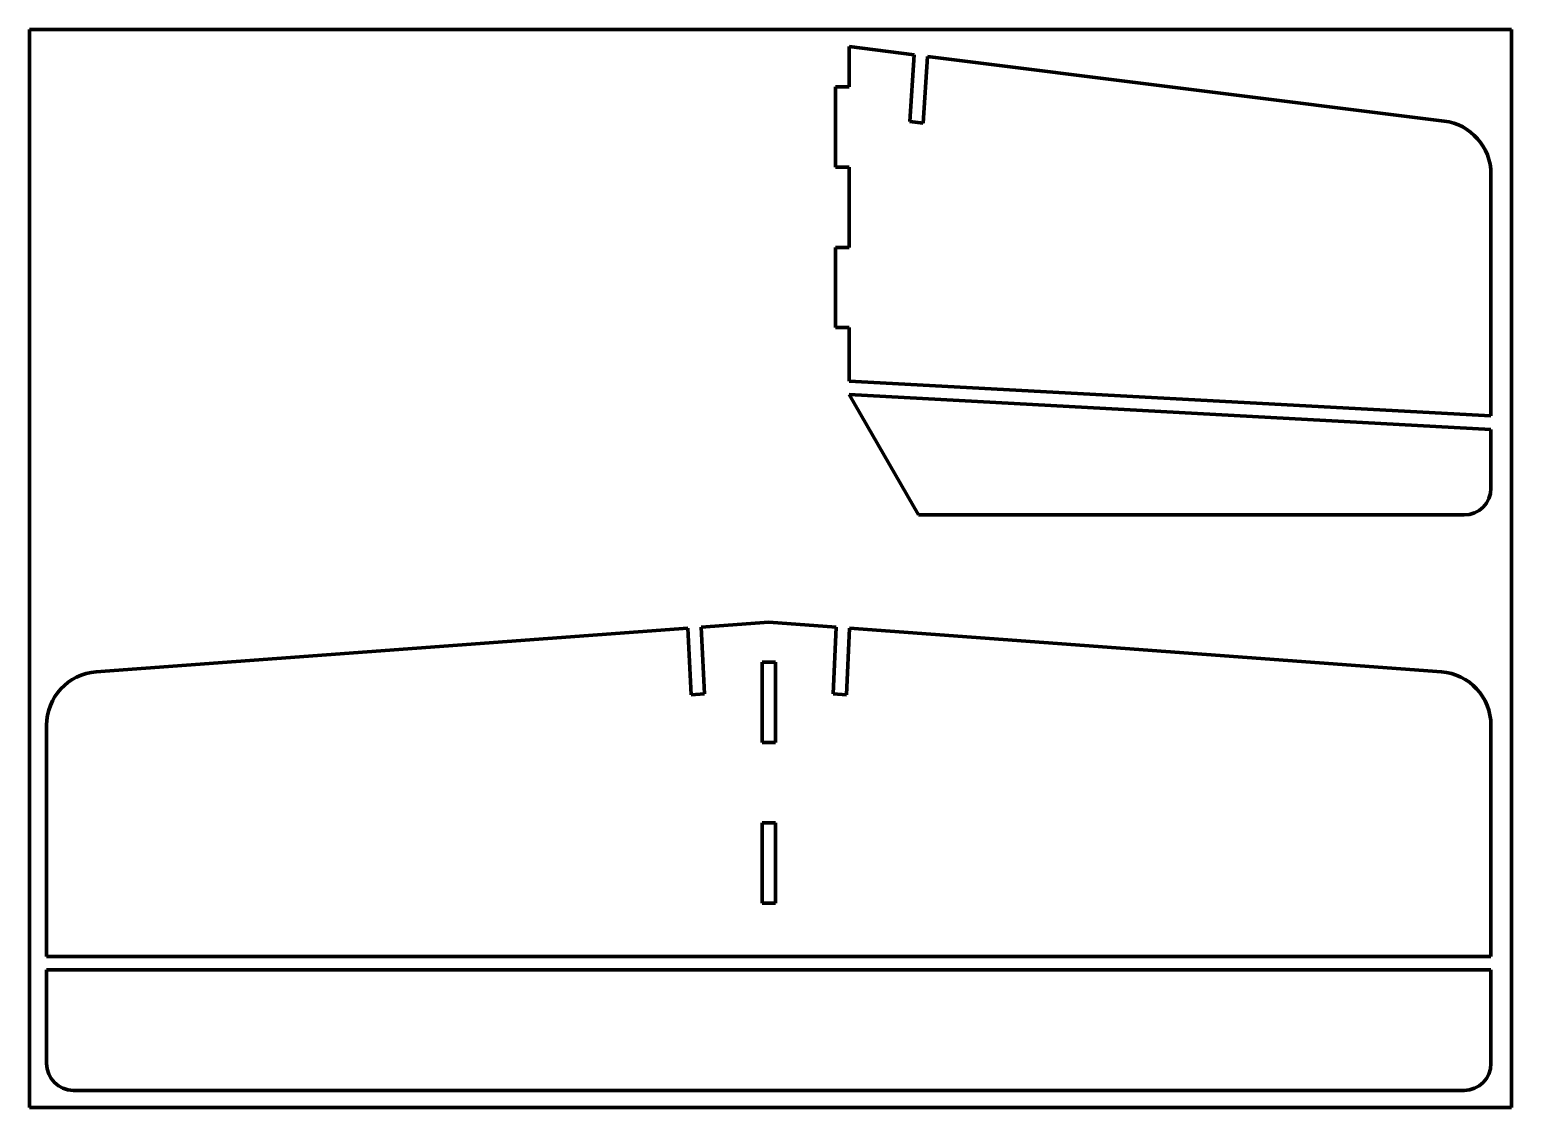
# Model space of a CAD drawing. Header units: millimetres. Extents: x 29 to 583, y 19 to 422.
import ezdxf

# ---------------------------------------------------------------- set-up
doc = ezdxf.new("R2010")
doc.units = ezdxf.units.MM
doc.layers.add('1', color=7, linetype='Continuous', true_color=0xffffff)

msp = doc.modelspace()

# ---------------------------------------------------------------- linework, layer by layer
at = {"layer": '1', "color": 8, "linetype": 'Continuous', "lineweight": 70}
for p, q in [((28.709112, 18.817262), (28.709112, 421.524591)), ((582.70027, 421.524591), (28.709112, 421.524591)), ((582.70027, 421.524591), (582.70027, 18.817262)), ((28.709112, 18.817262), (582.70027, 18.817262))]:
    msp.add_line(p, q, dxfattribs=at)
at = {"layer": '1', "color": 155, "linetype": 'Continuous', "lineweight": 70}
for p, q in [((335.059112, 415.174591), (359.459112, 412.124591)), ((335.059112, 400.174591), (335.059112, 415.174591)), ((357.849555, 387.176459), (359.459112, 412.124591)), ((364.419112, 411.504591), (362.809555, 386.556459)), ((364.419112, 411.504591), (557.539807, 387.364505)), ((330.059112, 400.174591), (335.059112, 400.174591)), ((330.059112, 370.174591), (330.059112, 400.174591)), ((362.809555, 386.556459), (357.849555, 387.176459)), ((335.059112, 370.174591), (330.059112, 370.174591)), ((335.059112, 340.174591), (335.059112, 370.174591)), ((575.059112, 367.518947), (575.059112, 277.174591)), ((330.059112, 340.174591), (335.059112, 340.174591)), ((330.059112, 310.174591), (330.059112, 340.174591)), ((335.059112, 310.174591), (330.059112, 310.174591)), ((335.059112, 290.174591), (335.059112, 310.174591)), ((575.059112, 277.174591), (335.059112, 290.174591)), ((335.059112, 285.167262), (575.059112, 272.167262)), ((361.039874, 240.167262), (335.059112, 285.167262)), ((575.059112, 272.167262), (575.059112, 250.167262)), ((565.059112, 240.167262), (361.039874, 240.167262)), ((279.826969, 198.298214), (305.059112, 200.167262)), ((305.059112, 200.167262), (330.291255, 198.298214)), ((53.581678, 181.539304), (274.844826, 197.929167)), ((274.844826, 197.929167), (276.05309, 172.958382)), ((281.035233, 173.327429), (279.826969, 198.298214)), ((329.082991, 173.327429), (330.291255, 198.298214)), ((335.273398, 197.929167), (334.065134, 172.958382)), ((335.273398, 197.929167), (556.536546, 181.539304)), ((302.559112, 185.167262), (302.559112, 155.167262)), ((307.559112, 185.167262), (302.559112, 185.167262)), ((307.559112, 155.167262), (307.559112, 185.167262)), ((276.05309, 172.958382), (281.035233, 173.327429)), ((334.065134, 172.958382), (329.082991, 173.327429)), ((35.059112, 161.593949), (35.059112, 75.167262)), ((575.059112, 75.167262), (575.059112, 161.593949)), ((302.559112, 155.167262), (307.559112, 155.167262)), ((302.559112, 125.167262), (302.559112, 95.167262)), ((307.559112, 125.167262), (302.559112, 125.167262)), ((307.559112, 95.167262), (307.559112, 125.167262)), ((302.559112, 95.167262), (307.559112, 95.167262)), ((35.059112, 75.167262), (575.059112, 75.167262)), ((35.059112, 70.167262), (35.059112, 35.167262)), ((575.059112, 70.167262), (35.059112, 70.167262)), ((575.059112, 35.167262), (575.059112, 70.167262)), ((45.059112, 25.167262), (565.059112, 25.167262))]:
    msp.add_line(p, q, dxfattribs=at)
for centre, radius, start, end in [((555.059112, 367.518947), 20, 0, 82.874984), ((565.059112, 250.167262), 10, 270, 0), ((55.059112, 161.593949), 20, 94.236395, 180), ((555.059112, 161.593949), 20, 0, 85.763605), ((45.059112, 35.167262), 10, 180, 270), ((565.059112, 35.167262), 10, 270, 0)]:
    msp.add_arc(centre, radius, start, end, dxfattribs=at)

doc.saveas('drawing.dxf')
